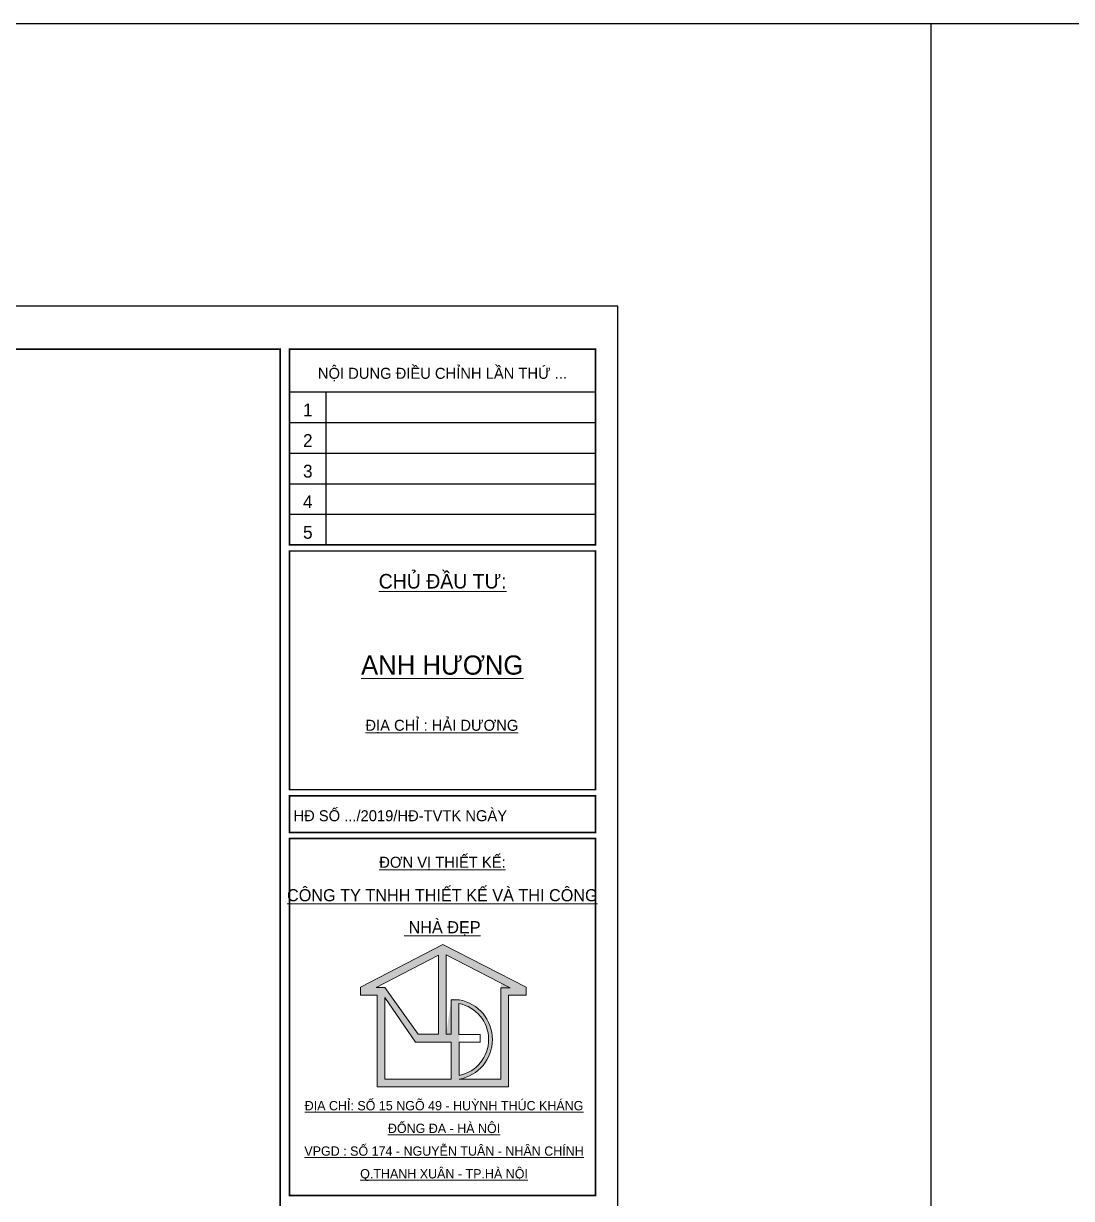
# Model space of a CAD drawing. Extents: x -1855204 to -1466800, y -1308584 to -996495.
# Drawn here: x -1766592 to -1756406, y -1242605 to -1231183 of the extents above; entities that cross this region are included whole.
import ezdxf
from ezdxf.enums import TextEntityAlignment as Align

# ---------------------------------------------------------------- set-up
doc = ezdxf.new("R2010")
doc.units = 0
doc.header["$LTSCALE"] = 150
doc.layers.get('Defpoints').update_dxf_attribs({"lineweight": 18})
for name, color, linetype, lineweight in [('05.Text', 253, 'Continuous', 18), ('11.Khung bo', 32, 'Continuous', 50), ('12.Khung', 36, 'Continuous', 25), ('KCVN-THAY', 7, 'Continuous', 25), ('LS-THAY', 7, 'Continuous', 20)]:
    doc.layers.add(name, color=color, linetype=linetype, lineweight=lineweight)
doc.styles.add('AVANT', font='')
doc.styles.add('VnAvantH', font='')
doc.styles.get('AVANT').set_extended_font_data('.VnAvant')
doc.styles.get('VnAvantH').set_extended_font_data('.VnAvantH')

# ---------------------------------------------------------------- blocks, each defined once
blk = doc.blocks.new('*U4')
at = {"layer": 'KCVN-THAY', "color": 140}
blk.add_lwpolyline([(214871.76, 86966.68), (215381.8, 86966.68), (215381.8, 86579.68), (214871.76, 86579.68)], close=True, dxfattribs=at)
blk = doc.blocks.new('100')
at = {"layer": '05.Text'}
h = blk.add_hatch(color=3, dxfattribs=at)
h.paths.add_polyline_path([(1897375, -927367), (1897375, -927501), (1897646, -927501), (1897646, -928998), (1898856, -928998), (1899794, -928998), (1899794, -927501), (1900078, -927501), (1900078, -927366), (1898717, -926668)])
h.paths.add_polyline_path([(1898772, -928138), (1898858, -927562, -0.921492), (1898987, -928872), (1899668, -928872), (1899668, -927297), (1898772, -926837)], flags=16)
h.paths.add_polyline_path([(1898646, -926846), (1898646, -928138), (1898318, -928138), (1897771, -927375), (1897631, -927375)], flags=16)
h.paths.add_polyline_path([(1898982, -927636, -0.822042), (1898987, -928808), (1898987, -928139), (1898982, -928139)], flags=16)
h.paths.add_polyline_path([(1897771, -927537), (1898273, -928265), (1898856, -928265), (1898856, -928872), (1897771, -928872)], flags=16)
for p, q in [((1898717, -926668), (1897375, -927367)), ((1900078, -927366), (1898717, -926668)), ((1899821, -927376), (1898772, -926837)), ((1898772, -926837), (1898772, -928138)), ((1898646, -926846), (1897631, -927375)), ((1898646, -926846), (1898646, -928138)), ((1897375, -927367), (1897375, -927501)), ((1897631, -927375), (1897771, -927375)), ((1897771, -927375), (1897771, -927375)), ((1897771, -927375), (1898318, -928138)), ((1899668, -928872), (1899668, -927376)), ((1899668, -927376), (1899821, -927376)), ((1900078, -927501), (1900078, -927366)), ((1897375, -927501), (1897646, -927501)), ((1897646, -927501), (1897646, -928998)), ((1897771, -927537), (1897771, -928872)), ((1898273, -928265), (1897771, -927537)), ((1898856, -928138), (1898856, -927573)), ((1898856, -928138), (1898856, -927573)), ((1898856, -927573), (1898987, -927573)), ((1899794, -928998), (1899794, -927501)), ((1899794, -927501), (1900078, -927501)), ((1898982, -927636), (1898982, -928139)), ((1898318, -928138), (1898646, -928138)), ((1898772, -928138), (1898856, -928138)), ((1898982, -928139), (1899330, -928139)), ((1899330, -928139), (1899330, -928265)), ((1898856, -928265), (1898273, -928265)), ((1898856, -928872), (1898856, -928265)), ((1899330, -928265), (1898987, -928265)), ((1898987, -928265), (1898987, -928808)), ((1897771, -928872), (1898856, -928872)), ((1898987, -928872), (1899668, -928872)), ((1897646, -928998), (1898856, -928998)), ((1898856, -928998), (1899794, -928998))]:
    blk.add_line(p, q, dxfattribs=at)
for radius, start, end in [(660, 280.3316, 79.6684), (598, 281.4298, 79.1164)]:
    blk.add_arc((1898869, -928223), radius, start, end, dxfattribs=at)
at = {"layer": '11.Khung bo', "const_width": 26.7}
for points in [[(1860913, -945240), (1860913, -916940), (1896063, -916940), (1896063, -945240)], [(1896213, -920140), (1896213, -916940), (1901213, -916940), (1901213, -920140)], [(1896213, -924140), (1901213, -924140), (1901213, -920240), (1896213, -920240)], [(1896213, -924840), (1901213, -924840), (1901213, -924240), (1896213, -924240)], [(1896213, -930771), (1901213, -930771), (1901213, -924940), (1896213, -924940)]]:
    blk.add_lwpolyline(points, close=True, dxfattribs=at)
at = {"layer": '12.Khung'}
for p, q in [((1896213, -917640), (1901213, -917640)), ((1896813, -920140), (1896813, -917640)), ((1896213, -918140), (1901213, -918140)), ((1896213, -918640), (1901213, -918640)), ((1896213, -919140), (1901213, -919140)), ((1896213, -919640), (1901213, -919640))]:
    blk.add_line(p, q, dxfattribs=at)
at = {"layer": '12.Khung', "color": 1}
blk.add_lwpolyline([(1901579, -945940), (1901579, -916240), (1859580, -916240), (1859580, -945940)], close=True, dxfattribs=at)
at = {"layer": '05.Text', "style": 'VnAvantH'}
for s, p in [('Néi dung ®iÒu chØnh lÇn thø ...', (1898713, -917329)), ('H§ sè .../2019/H§-TVTK ngµy ', (1898057, -924540))]:
    blk.add_text(s, height=180, dxfattribs=at).set_placement(p, align=Align.MIDDLE)
at = {"layer": '05.Text'}
for s, height, style, p in [('1', 210, 'AVANT', (1896513, -918040)), ('2', 210, 'AVANT', (1896513, -918540)), ('3', 210, 'AVANT', (1896513, -919040)), ('4', 210, 'AVANT', (1896513, -919540)), ('5', 210, 'AVANT', (1896513, -920040)), ('%%uChñ ®Çu t\xad:', 237.6, 'VnAvantH', (1898716, -920853)), ('%%Uanh H¦¥NG', 313.63, 'VnAvantH', (1898709, -922261)), ('%%U®Þa chØ : H¶I D¦¥NG', 180, 'VnAvantH', (1898703, -923178)), ('%%U®¬n vÞ thiÕt kÕ:', 180, 'VnAvantH', (1898713, -925416)), ('%%Uc«ng ty tnhh thiÕt kÕ vµ thi c«ng', 198, 'VnAvantH', (1898711, -925964)), ('%%U nhµ ®Ñp', 198, 'VnAvantH', (1898711, -926487)), ('%%U®Þa chØ: sè 15 ngâ 49 - huúnh thóc kh¸ng', 152.46, 'VnAvantH', (1898739, -929380)), ('%%U®èng ®a - hµ néi', 152.46, 'VnAvantH', (1898739, -929751)), ('%%Uvpgd : sè 174 - nguyÔn tu©n - nh©n chÝnh', 152.46, 'VnAvantH', (1898739, -930122)), ('%%Uq.thanh xu©n - tp.hµ néi', 152.46, 'VnAvantH', (1898739, -930493))]:
    blk.add_text(s, height=height, dxfattribs=dict(at, style=style)).set_placement(p, align=Align.CENTER)

msp = doc.modelspace()

# ---------------------------------------------------------------- linework, layer by layer
at = {"layer": 'LS-THAY', "color": 140}
for points in [[(-1855203.4, -1192482.8), (-1466800.4, -1192482.3), (-1466800.4, -1231183.1), (-1855203.4, -1231183.1)], [(-1855203.4, -1231183.1), (-1466800.3, -1231182.6), (-1466800.3, -1269883.3), (-1855203.4, -1269883.3)]]:
    msp.add_lwpolyline(points, close=True, dxfattribs=at)

# ---------------------------------------------------------------- block references
at = {"layer": '05.Text', "xscale": 0.5948727274080738, "yscale": 0.5948727274080738, "zscale": 0.5948727274080738}
msp.add_blockref('100', (-2892012.5, -688885.1), dxfattribs=at)
at = {"layer": 'Defpoints'}
for p, xscale, yscale, zscale in [((-14680679.7, -6449183.8), 60, 60, 60), ((-23244947.3, -9927850.9), 100, 100, 100)]:
    msp.add_blockref('*U4', p, dxfattribs=dict(at, xscale=xscale, yscale=yscale, zscale=zscale))

doc.saveas('drawing.dxf')
